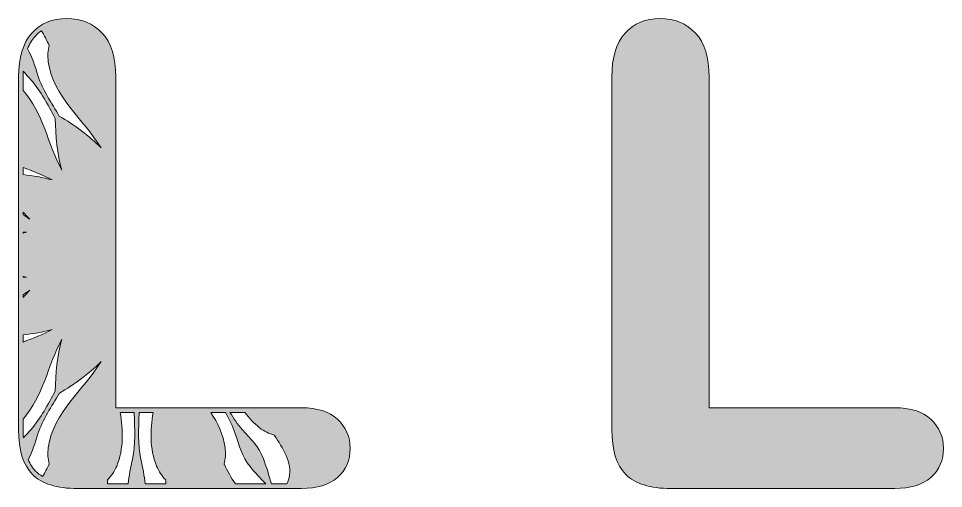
# Model space of a CAD drawing. Extents: x -703 to 2528, y -2539 to -41.
# Drawn here: x 1665 to 2475, y -976 to -564 of the extents above; entities that cross this region are included whole.
import ezdxf

# ---------------------------------------------------------------- set-up
doc = ezdxf.new("R2010")
doc.units = 0
doc.header["$MEASUREMENT"] = 0
doc.layers.add('Layer 1', color=7, linetype='Continuous', lineweight=0)

msp = doc.modelspace()

# ---------------------------------------------------------------- hatches: boundary and pattern name
at = {"layer": 'Layer 1', "true_color": 0x04878f, "transparency": 33554687}
h = msp.add_hatch(color=136, dxfattribs=at)
h.dxf.hatch_style = 2
edge = h.paths.add_edge_path()
edge.add_spline(control_points=[(1879.32, -949.96), (1875.37, -939.41), (1868.21, -932.61), (1860.9, -924.41), (1856.68, -919.69), (1853.18, -914.54), (1849.98, -909.2), (1849.98, -909.2), (1863.02, -909.2), (1863.02, -909.2), (1866.6, -914.14), (1870.81, -918.7), (1875.96, -922.7), (1879.9, -925.77), (1884.31, -927.94), (1888.89, -929.27), (1888.94, -929.38), (1888.99, -929.5), (1889.07, -929.62), (1895.88, -940.07), (1904.98, -953.32), (1901.76, -966.53), (1901.29, -968.44), (1900.68, -970.25), (1899.95, -971.95), (1899.95, -971.95), (1886.24, -971.95), (1886.24, -971.95), (1884.23, -964.51), (1882.01, -957.16), (1879.32, -949.96)], knot_values=[0, 0, 0, 0, 1, 1, 1, 2, 2, 2, 3, 3, 3, 4, 4, 4, 5, 5, 5, 6, 6, 6, 7, 7, 7, 8, 8, 8, 9, 9, 9, 10, 10, 10, 10], degree=3, periodic=0)
edge = h.paths.add_edge_path()
edge.add_spline(control_points=[(1845.08, -955.03), (1845.03, -954.89), (1844.94, -954.84), (1844.86, -954.73), (1846.01, -950.09), (1846.33, -945.16), (1845.65, -940.2), (1844.04, -928.46), (1839.29, -918.46), (1833.16, -909.2), (1833.16, -909.2), (1845.97, -909.2), (1845.97, -909.2), (1849.38, -915.2), (1852.47, -921.36), (1854.67, -928.02), (1858.1, -938.45), (1860.42, -948.04), (1867.58, -956.74), (1871.94, -962.03), (1876.6, -967.06), (1881.41, -971.95), (1881.41, -971.95), (1854.74, -971.95), (1854.74, -971.95), (1850.85, -966.58), (1847.82, -960.4), (1845.08, -955.03)], knot_values=[0, 0, 0, 0, 1, 1, 1, 2, 2, 2, 3, 3, 3, 4, 4, 4, 5, 5, 5, 6, 6, 6, 7, 7, 7, 8, 8, 8, 9, 9, 9, 9], degree=3, periodic=0)
edge = h.paths.add_edge_path()
edge.add_spline(control_points=[(1771.79, -950.21), (1769.04, -936.95), (1770.07, -923.6), (1770.26, -910.17), (1770.43, -909.85), (1770.61, -909.52), (1770.79, -909.2), (1770.79, -909.2), (1782.53, -909.2), (1782.53, -909.2), (1780.23, -924.98), (1779.35, -940.68), (1785.7, -956.26), (1787.58, -960.91), (1790.34, -965.01), (1793.66, -968.46), (1793.64, -968.59), (1793.59, -968.68), (1793.59, -968.81), (1793.65, -969.84), (1793.7, -970.88), (1793.76, -971.95), (1793.76, -971.95), (1775.53, -971.95), (1775.53, -971.95), (1775.2, -964.66), (1773.36, -957.76), (1771.79, -950.21)], knot_values=[0, 0, 0, 0, 1, 1, 1, 2, 2, 2, 3, 3, 3, 4, 4, 4, 5, 5, 5, 6, 6, 6, 7, 7, 7, 8, 8, 8, 9, 9, 9, 9], degree=3, periodic=0)
edge = h.paths.add_edge_path()
edge.add_spline(control_points=[(1742.74, -968.46), (1746.06, -965.01), (1748.82, -960.91), (1750.7, -956.26), (1757.05, -940.68), (1756.17, -924.98), (1753.87, -909.2), (1753.87, -909.2), (1765.61, -909.2), (1765.61, -909.2), (1765.79, -909.52), (1765.97, -909.85), (1766.15, -910.17), (1766.33, -923.6), (1767.37, -936.95), (1764.61, -950.21), (1763.04, -957.76), (1761.2, -964.66), (1760.88, -971.95), (1760.88, -971.95), (1742.64, -971.95), (1742.64, -971.95), (1742.7, -970.88), (1742.76, -969.84), (1742.81, -968.81), (1742.81, -968.68), (1742.76, -968.59), (1742.74, -968.46)], knot_values=[0, 0, 0, 0, 1, 1, 1, 2, 2, 2, 3, 3, 3, 4, 4, 4, 5, 5, 5, 6, 6, 6, 7, 7, 7, 8, 8, 8, 9, 9, 9, 9], degree=3, periodic=0)
edge = h.paths.add_edge_path()
edge.add_spline(control_points=[(1681.73, -928.02), (1685.99, -915.15), (1693.54, -904.11), (1700.43, -892.57), (1713.64, -884.57), (1726.56, -875.49), (1737.02, -864.65), (1721.47, -890.1), (1695.04, -908.99), (1690.75, -940.2), (1690.07, -945.16), (1690.39, -950.09), (1691.54, -954.73), (1691.46, -954.84), (1691.37, -954.89), (1691.32, -955.03), (1689.64, -958.33), (1687.84, -961.93), (1685.81, -965.46), (1683.49, -964.11), (1681.44, -962.55), (1679.69, -960.78), (1676.99, -958.04), (1674.78, -954.63), (1673.06, -950.58), (1677.1, -943.57), (1679.09, -936.05), (1681.73, -928.02)], knot_values=[0, 0, 0, 0, 1, 1, 1, 2, 2, 2, 3, 3, 3, 4, 4, 4, 5, 5, 5, 6, 6, 6, 7, 7, 7, 8, 8, 8, 9, 9, 9, 9], degree=3, periodic=0)
edge = h.paths.add_edge_path()
edge.add_spline(control_points=[(1684.68, -574.73), (1687.19, -578.86), (1689.33, -583.18), (1691.32, -587.09), (1691.37, -587.22), (1691.46, -587.27), (1691.54, -587.38), (1690.39, -592.02), (1690.07, -596.95), (1690.75, -601.91), (1695.04, -633.12), (1721.47, -652.01), (1737.02, -677.47), (1726.56, -666.62), (1713.64, -657.54), (1700.43, -649.55), (1693.54, -638), (1685.99, -626.97), (1681.73, -614.1), (1678.99, -605.76), (1676.95, -597.97), (1672.59, -590.74), (1674.27, -586.43), (1676.48, -582.74), (1679.21, -579.7), (1680.92, -577.81), (1682.74, -576.16), (1684.68, -574.73)], knot_values=[0, 0, 0, 0, 1, 1, 1, 2, 2, 2, 3, 3, 3, 4, 4, 4, 5, 5, 5, 6, 6, 6, 7, 7, 7, 8, 8, 8, 9, 9, 9, 9], degree=3, periodic=0)
edge = h.paths.add_edge_path()
edge.add_spline(control_points=[(1668.65, -615.3), (1668.65, -613.57), (1668.7, -611.9), (1668.78, -610.26), (1670.94, -612.71), (1673.21, -615.14), (1675.5, -617.7), (1684.53, -627.8), (1690.3, -639.88), (1696.86, -651.6), (1697.18, -666.98), (1698.57, -682.64), (1702.69, -697.06), (1690.23, -674.11), (1686.22, -646.49), (1668.65, -627.04), (1668.65, -627.04), (1668.65, -615.3), (1668.65, -615.3)], knot_values=[0, 0, 0, 0, 1, 1, 1, 2, 2, 2, 3, 3, 3, 4, 4, 4, 5, 5, 5, 6, 6, 6, 6], degree=3, periodic=0)
edge = h.paths.add_edge_path()
edge.add_spline(control_points=[(1668.65, -694.52), (1677.37, -697.79), (1686.08, -701.14), (1694.21, -705.55), (1685.99, -703.2), (1677.38, -701.74), (1668.65, -700.86), (1668.65, -700.86), (1668.65, -694.52), (1668.65, -694.52)], knot_values=[0, 0, 0, 0, 1, 1, 1, 2, 2, 2, 3, 3, 3, 3], degree=3, periodic=0)
edge = h.paths.add_edge_path()
edge.add_spline(control_points=[(1668.65, -733.69), (1670.57, -735.83), (1672.56, -737.9), (1674.61, -739.87), (1672.58, -738.63), (1670.6, -737.32), (1668.65, -735.96), (1668.65, -735.96), (1668.65, -733.69), (1668.65, -733.69)], knot_values=[0, 0, 0, 0, 1, 1, 1, 2, 2, 2, 3, 3, 3, 3], degree=3, periodic=0)
edge = h.paths.add_edge_path()
edge.add_spline(control_points=[(1668.65, -751.39), (1669.61, -751.34), (1670.58, -751.3), (1671.55, -751.28), (1670.58, -751.52), (1669.61, -751.77), (1668.65, -752.04), (1668.65, -752.04), (1668.65, -751.39), (1668.65, -751.39)], knot_values=[0, 0, 0, 0, 1, 1, 1, 2, 2, 2, 3, 3, 3, 3], degree=3, periodic=0)
edge = h.paths.add_edge_path()
edge.add_spline(control_points=[(1668.65, -790.07), (1669.61, -790.34), (1670.58, -790.6), (1671.55, -790.84), (1670.58, -790.81), (1669.61, -790.78), (1668.65, -790.73), (1668.65, -790.73), (1668.65, -790.07), (1668.65, -790.07)], knot_values=[0, 0, 0, 0, 1, 1, 1, 2, 2, 2, 3, 3, 3, 3], degree=3, periodic=0)
edge = h.paths.add_edge_path()
edge.add_spline(control_points=[(1668.65, -806.15), (1670.6, -804.79), (1672.58, -803.48), (1674.61, -802.24), (1672.56, -804.22), (1670.57, -806.28), (1668.65, -808.42), (1668.65, -808.42), (1668.65, -806.15), (1668.65, -806.15)], knot_values=[0, 0, 0, 0, 1, 1, 1, 2, 2, 2, 3, 3, 3, 3], degree=3, periodic=0)
edge = h.paths.add_edge_path()
edge.add_spline(control_points=[(1668.65, -841.26), (1677.38, -840.37), (1685.99, -838.91), (1694.21, -836.57), (1686.08, -840.98), (1677.37, -844.33), (1668.65, -847.6), (1668.65, -847.6), (1668.65, -841.26), (1668.65, -841.26)], knot_values=[0, 0, 0, 0, 1, 1, 1, 2, 2, 2, 3, 3, 3, 3], degree=3, periodic=0)
edge = h.paths.add_edge_path()
edge.add_spline(control_points=[(1668.65, -924.16), (1668.65, -924.16), (1668.65, -915.07), (1668.65, -915.07), (1686.22, -895.62), (1690.23, -868.01), (1702.69, -845.05), (1698.57, -859.47), (1697.18, -875.13), (1696.86, -890.51), (1690.3, -902.23), (1684.53, -914.31), (1675.5, -924.41), (1673.27, -926.92), (1671.05, -929.3), (1668.93, -931.69), (1668.75, -929.29), (1668.65, -926.79), (1668.65, -924.16)], knot_values=[0, 0, 0, 0, 1, 1, 1, 2, 2, 2, 3, 3, 3, 4, 4, 4, 5, 5, 5, 6, 6, 6, 6], degree=3, periodic=0)
edge = h.paths.add_edge_path()
edge.add_spline(control_points=[(1944.17, -915.3), (1936.79, -908.6), (1926.17, -905.2), (1912.58, -905.2), (1912.58, -905.2), (1749.9, -905.2), (1749.9, -905.2), (1749.9, -905.2), (1749.9, -615.3), (1749.9, -615.3), (1749.9, -598.26), (1745.9, -585.33), (1738, -576.86), (1730.07, -568.36), (1719.59, -564.05), (1706.86, -564.05), (1694.28, -564.05), (1683.98, -568.42), (1676.23, -577.03), (1668.54, -585.57), (1664.65, -598.45), (1664.65, -615.3), (1664.65, -615.3), (1664.65, -924.16), (1664.65, -924.16), (1664.65, -942.14), (1668.75, -955.41), (1676.84, -963.6), (1684.95, -971.8), (1698.27, -975.95), (1716.43, -975.95), (1716.43, -975.95), (1912.58, -975.95), (1912.58, -975.95), (1926.34, -975.95), (1937, -972.7), (1944.27, -966.29), (1951.62, -959.81), (1955.35, -951.25), (1955.35, -940.85), (1955.35, -930.65), (1951.58, -922.05), (1944.17, -915.3)], knot_values=[0, 0, 0, 0, 1, 1, 1, 2, 2, 2, 3, 3, 3, 4, 4, 4, 5, 5, 5, 6, 6, 6, 7, 7, 7, 8, 8, 8, 9, 9, 9, 10, 10, 10, 11, 11, 11, 12, 12, 12, 13, 13, 13, 14, 14, 14, 14], degree=3, periodic=0)
at = {"layer": 'Layer 1', "true_color": 0x005978, "transparency": 33554687}
h = msp.add_hatch(color=146, dxfattribs=at)
h.dxf.hatch_style = 2
edge = h.paths.add_edge_path()
edge.add_spline(control_points=[(2464.17, -915.3), (2456.79, -908.6), (2446.17, -905.2), (2432.58, -905.2), (2432.58, -905.2), (2269.9, -905.2), (2269.9, -905.2), (2269.9, -905.2), (2269.9, -615.3), (2269.9, -615.3), (2269.9, -598.26), (2265.9, -585.33), (2258, -576.86), (2250.07, -568.36), (2239.59, -564.05), (2226.86, -564.05), (2214.28, -564.05), (2203.98, -568.42), (2196.23, -577.03), (2188.54, -585.57), (2184.65, -598.45), (2184.65, -615.3), (2184.65, -615.3), (2184.65, -924.16), (2184.65, -924.16), (2184.65, -942.14), (2188.75, -955.41), (2196.84, -963.6), (2204.95, -971.8), (2218.27, -975.95), (2236.43, -975.95), (2236.43, -975.95), (2432.58, -975.95), (2432.58, -975.95), (2446.34, -975.95), (2457, -972.7), (2464.27, -966.29), (2471.62, -959.81), (2475.35, -951.25), (2475.35, -940.85), (2475.35, -930.65), (2471.58, -922.05), (2464.17, -915.3)], knot_values=[0, 0, 0, 0, 1, 1, 1, 2, 2, 2, 3, 3, 3, 4, 4, 4, 5, 5, 5, 6, 6, 6, 7, 7, 7, 8, 8, 8, 9, 9, 9, 10, 10, 10, 11, 11, 11, 12, 12, 12, 13, 13, 13, 14, 14, 14, 14], degree=3, periodic=0)

# ---------------------------------------------------------------- linework, layer by layer
at = {"layer": 'Layer 1'}
for points, knots in [([(1944.17, -915.3), (1936.79, -908.6), (1926.17, -905.2), (1912.58, -905.2), (1912.58, -905.2), (1749.9, -905.2), (1749.9, -905.2), (1749.9, -905.2), (1749.9, -615.3), (1749.9, -615.3), (1749.9, -598.26), (1745.9, -585.33), (1738, -576.86), (1730.07, -568.36), (1719.59, -564.05), (1706.86, -564.05), (1694.28, -564.05), (1683.98, -568.42), (1676.23, -577.03), (1668.54, -585.57), (1664.65, -598.45), (1664.65, -615.3), (1664.65, -615.3), (1664.65, -924.16), (1664.65, -924.16), (1664.65, -942.14), (1668.75, -955.41), (1676.84, -963.6), (1684.95, -971.8), (1698.27, -975.95), (1716.43, -975.95), (1716.43, -975.95), (1912.58, -975.95), (1912.58, -975.95), (1926.34, -975.95), (1937, -972.7), (1944.27, -966.29), (1951.62, -959.81), (1955.35, -951.25), (1955.35, -940.85), (1955.35, -930.65), (1951.58, -922.05), (1944.17, -915.3)], [0, 0, 0, 0, 1, 1, 1, 2, 2, 2, 3, 3, 3, 4, 4, 4, 5, 5, 5, 6, 6, 6, 7, 7, 7, 8, 8, 8, 9, 9, 9, 10, 10, 10, 11, 11, 11, 12, 12, 12, 13, 13, 13, 14, 14, 14, 14]), ([(2464.17, -915.3), (2456.79, -908.6), (2446.17, -905.2), (2432.58, -905.2), (2432.58, -905.2), (2269.9, -905.2), (2269.9, -905.2), (2269.9, -905.2), (2269.9, -615.3), (2269.9, -615.3), (2269.9, -598.26), (2265.9, -585.33), (2258, -576.86), (2250.07, -568.36), (2239.59, -564.05), (2226.86, -564.05), (2214.28, -564.05), (2203.98, -568.42), (2196.23, -577.03), (2188.54, -585.57), (2184.65, -598.45), (2184.65, -615.3), (2184.65, -615.3), (2184.65, -924.16), (2184.65, -924.16), (2184.65, -942.14), (2188.75, -955.41), (2196.84, -963.6), (2204.95, -971.8), (2218.27, -975.95), (2236.43, -975.95), (2236.43, -975.95), (2432.58, -975.95), (2432.58, -975.95), (2446.34, -975.95), (2457, -972.7), (2464.27, -966.29), (2471.62, -959.81), (2475.35, -951.25), (2475.35, -940.85), (2475.35, -930.65), (2471.58, -922.05), (2464.17, -915.3)], [0, 0, 0, 0, 1, 1, 1, 2, 2, 2, 3, 3, 3, 4, 4, 4, 5, 5, 5, 6, 6, 6, 7, 7, 7, 8, 8, 8, 9, 9, 9, 10, 10, 10, 11, 11, 11, 12, 12, 12, 13, 13, 13, 14, 14, 14, 14]), ([(1684.68, -574.73), (1687.19, -578.86), (1689.33, -583.18), (1691.32, -587.09), (1691.37, -587.22), (1691.46, -587.27), (1691.54, -587.38), (1690.39, -592.02), (1690.07, -596.95), (1690.75, -601.91), (1695.04, -633.12), (1721.47, -652.01), (1737.02, -677.47), (1726.56, -666.62), (1713.64, -657.54), (1700.43, -649.55), (1693.54, -638), (1685.99, -626.97), (1681.73, -614.1), (1678.99, -605.76), (1676.95, -597.97), (1672.59, -590.74), (1674.27, -586.43), (1676.48, -582.74), (1679.21, -579.7), (1680.92, -577.81), (1682.74, -576.16), (1684.68, -574.73)], [0, 0, 0, 0, 1, 1, 1, 2, 2, 2, 3, 3, 3, 4, 4, 4, 5, 5, 5, 6, 6, 6, 7, 7, 7, 8, 8, 8, 9, 9, 9, 9]), ([(1668.65, -615.3), (1668.65, -613.57), (1668.7, -611.9), (1668.78, -610.26), (1670.94, -612.71), (1673.21, -615.14), (1675.5, -617.7), (1684.53, -627.8), (1690.3, -639.88), (1696.86, -651.6), (1697.18, -666.98), (1698.57, -682.64), (1702.69, -697.06), (1690.23, -674.11), (1686.22, -646.49), (1668.65, -627.04), (1668.65, -627.04), (1668.65, -615.3), (1668.65, -615.3)], [0, 0, 0, 0, 1, 1, 1, 2, 2, 2, 3, 3, 3, 4, 4, 4, 5, 5, 5, 6, 6, 6, 6]), ([(1668.65, -694.52), (1677.37, -697.79), (1686.08, -701.14), (1694.21, -705.55), (1685.99, -703.2), (1677.38, -701.74), (1668.65, -700.86), (1668.65, -700.86), (1668.65, -694.52), (1668.65, -694.52)], [0, 0, 0, 0, 1, 1, 1, 2, 2, 2, 3, 3, 3, 3]), ([(1668.65, -733.69), (1670.57, -735.83), (1672.56, -737.9), (1674.61, -739.87), (1672.58, -738.63), (1670.6, -737.32), (1668.65, -735.96), (1668.65, -735.96), (1668.65, -733.69), (1668.65, -733.69)], [0, 0, 0, 0, 1, 1, 1, 2, 2, 2, 3, 3, 3, 3]), ([(1668.65, -751.39), (1669.61, -751.34), (1670.58, -751.3), (1671.55, -751.28), (1670.58, -751.52), (1669.61, -751.77), (1668.65, -752.04), (1668.65, -752.04), (1668.65, -751.39), (1668.65, -751.39)], [0, 0, 0, 0, 1, 1, 1, 2, 2, 2, 3, 3, 3, 3]), ([(1668.65, -790.07), (1669.61, -790.34), (1670.58, -790.6), (1671.55, -790.84), (1670.58, -790.81), (1669.61, -790.78), (1668.65, -790.73), (1668.65, -790.73), (1668.65, -790.07), (1668.65, -790.07)], [0, 0, 0, 0, 1, 1, 1, 2, 2, 2, 3, 3, 3, 3]), ([(1668.65, -806.15), (1670.6, -804.79), (1672.58, -803.48), (1674.61, -802.24), (1672.56, -804.22), (1670.57, -806.28), (1668.65, -808.42), (1668.65, -808.42), (1668.65, -806.15), (1668.65, -806.15)], [0, 0, 0, 0, 1, 1, 1, 2, 2, 2, 3, 3, 3, 3]), ([(1668.65, -841.26), (1677.38, -840.37), (1685.99, -838.91), (1694.21, -836.57), (1686.08, -840.98), (1677.37, -844.33), (1668.65, -847.6), (1668.65, -847.6), (1668.65, -841.26), (1668.65, -841.26)], [0, 0, 0, 0, 1, 1, 1, 2, 2, 2, 3, 3, 3, 3]), ([(1668.65, -924.16), (1668.65, -924.16), (1668.65, -915.07), (1668.65, -915.07), (1686.22, -895.62), (1690.23, -868.01), (1702.69, -845.05), (1698.57, -859.47), (1697.18, -875.13), (1696.86, -890.51), (1690.3, -902.23), (1684.53, -914.31), (1675.5, -924.41), (1673.27, -926.92), (1671.05, -929.3), (1668.93, -931.69), (1668.75, -929.29), (1668.65, -926.79), (1668.65, -924.16)], [0, 0, 0, 0, 1, 1, 1, 2, 2, 2, 3, 3, 3, 4, 4, 4, 5, 5, 5, 6, 6, 6, 6]), ([(1681.73, -928.02), (1685.99, -915.15), (1693.54, -904.11), (1700.43, -892.57), (1713.64, -884.57), (1726.56, -875.49), (1737.02, -864.65), (1721.47, -890.1), (1695.04, -908.99), (1690.75, -940.2), (1690.07, -945.16), (1690.39, -950.09), (1691.54, -954.73), (1691.46, -954.84), (1691.37, -954.89), (1691.32, -955.03), (1689.64, -958.33), (1687.84, -961.93), (1685.81, -965.46), (1683.49, -964.11), (1681.44, -962.55), (1679.69, -960.78), (1676.99, -958.04), (1674.78, -954.63), (1673.06, -950.58), (1677.1, -943.57), (1679.09, -936.05), (1681.73, -928.02)], [0, 0, 0, 0, 1, 1, 1, 2, 2, 2, 3, 3, 3, 4, 4, 4, 5, 5, 5, 6, 6, 6, 7, 7, 7, 8, 8, 8, 9, 9, 9, 9]), ([(1742.74, -968.46), (1746.06, -965.01), (1748.82, -960.91), (1750.7, -956.26), (1757.05, -940.68), (1756.17, -924.98), (1753.87, -909.2), (1753.87, -909.2), (1765.61, -909.2), (1765.61, -909.2), (1765.79, -909.52), (1765.97, -909.85), (1766.15, -910.17), (1766.33, -923.6), (1767.37, -936.95), (1764.61, -950.21), (1763.04, -957.76), (1761.2, -964.66), (1760.88, -971.95), (1760.88, -971.95), (1742.64, -971.95), (1742.64, -971.95), (1742.7, -970.88), (1742.76, -969.84), (1742.81, -968.81), (1742.81, -968.68), (1742.76, -968.59), (1742.74, -968.46)], [0, 0, 0, 0, 1, 1, 1, 2, 2, 2, 3, 3, 3, 4, 4, 4, 5, 5, 5, 6, 6, 6, 7, 7, 7, 8, 8, 8, 9, 9, 9, 9]), ([(1771.79, -950.21), (1769.04, -936.95), (1770.07, -923.6), (1770.26, -910.17), (1770.43, -909.85), (1770.61, -909.52), (1770.79, -909.2), (1770.79, -909.2), (1782.53, -909.2), (1782.53, -909.2), (1780.23, -924.98), (1779.35, -940.68), (1785.7, -956.26), (1787.58, -960.91), (1790.34, -965.01), (1793.66, -968.46), (1793.64, -968.59), (1793.59, -968.68), (1793.59, -968.81), (1793.65, -969.84), (1793.7, -970.88), (1793.76, -971.95), (1793.76, -971.95), (1775.53, -971.95), (1775.53, -971.95), (1775.2, -964.66), (1773.36, -957.76), (1771.79, -950.21)], [0, 0, 0, 0, 1, 1, 1, 2, 2, 2, 3, 3, 3, 4, 4, 4, 5, 5, 5, 6, 6, 6, 7, 7, 7, 8, 8, 8, 9, 9, 9, 9]), ([(1845.08, -955.03), (1845.03, -954.89), (1844.94, -954.84), (1844.86, -954.73), (1846.01, -950.09), (1846.33, -945.16), (1845.65, -940.2), (1844.04, -928.46), (1839.29, -918.46), (1833.16, -909.2), (1833.16, -909.2), (1845.97, -909.2), (1845.97, -909.2), (1849.38, -915.2), (1852.47, -921.36), (1854.67, -928.02), (1858.1, -938.45), (1860.42, -948.04), (1867.58, -956.74), (1871.94, -962.03), (1876.6, -967.06), (1881.41, -971.95), (1881.41, -971.95), (1854.74, -971.95), (1854.74, -971.95), (1850.85, -966.58), (1847.82, -960.4), (1845.08, -955.03)], [0, 0, 0, 0, 1, 1, 1, 2, 2, 2, 3, 3, 3, 4, 4, 4, 5, 5, 5, 6, 6, 6, 7, 7, 7, 8, 8, 8, 9, 9, 9, 9]), ([(1879.32, -949.96), (1875.37, -939.41), (1868.21, -932.61), (1860.9, -924.41), (1856.68, -919.69), (1853.18, -914.54), (1849.98, -909.2), (1849.98, -909.2), (1863.02, -909.2), (1863.02, -909.2), (1866.6, -914.14), (1870.81, -918.7), (1875.96, -922.7), (1879.9, -925.77), (1884.31, -927.94), (1888.89, -929.27), (1888.94, -929.38), (1888.99, -929.5), (1889.07, -929.62), (1895.88, -940.07), (1904.98, -953.32), (1901.76, -966.53), (1901.29, -968.44), (1900.68, -970.25), (1899.95, -971.95), (1899.95, -971.95), (1886.24, -971.95), (1886.24, -971.95), (1884.23, -964.51), (1882.01, -957.16), (1879.32, -949.96)], [0, 0, 0, 0, 1, 1, 1, 2, 2, 2, 3, 3, 3, 4, 4, 4, 5, 5, 5, 6, 6, 6, 7, 7, 7, 8, 8, 8, 9, 9, 9, 10, 10, 10, 10])]:
    msp.add_open_spline(points, degree=3, knots=knots, dxfattribs=at)

doc.saveas('drawing.dxf')
